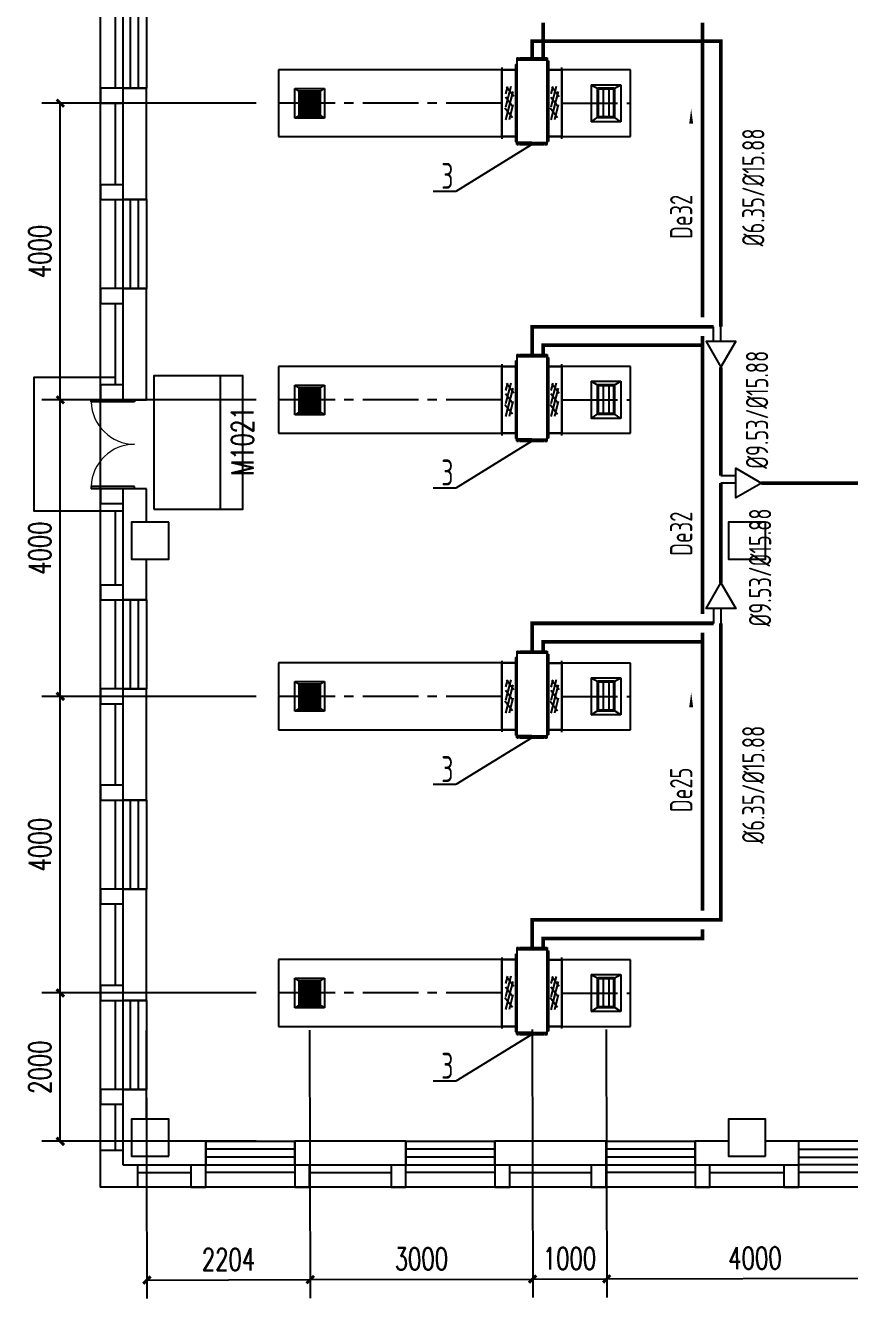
# Model space of a CAD drawing. Extents: x 1738143 to 1822243, y -608375 to -303375.
# Drawn here: x 1762497 to 1773614, y -401719 to -384550 of the extents above; entities that cross this region are included whole.
import ezdxf

# ---------------------------------------------------------------- set-up
doc = ezdxf.new("R2010")
doc.units = 0
doc.header["$LTSCALE"] = 1000
doc.header["$MEASUREMENT"] = 0
doc.linetypes.add('CENTER2', pattern=[1.125, 0.75, -0.125, 0.125, -0.125])
for name, color, linetype in [('COLUMN', 9, 'Continuous'), ('DIM-空冷凝水', 3, 'Continuous'), ('DUCT-排风风口', 7, 'Continuous'), ('DUCT-送风中心线', 5, 'CENTER2'), ('DUCT-送风法兰', 2, 'Continuous'), ('DUCT-送风管', 4, 'Continuous'), ('DUCT-送风管端线', 2, 'Continuous'), ('DUCT-送风阀门', 7, 'Continuous'), ('PIPE-空冷凝水', 150, 'CENTER2'), ('TH_DIM', 3, 'Continuous'), ('TH_TEXT', 7, 'Continuous'), ('VRV-EQUIP', 7, 'Continuous'), ('VRV-PIPE', 1, 'Continuous'), ('VRV-配件', 1, 'Continuous'), ('WALL', 9, 'Continuous'), ('WINDOW', 4, 'Continuous'), ('WINDOW_TEXT', 7, 'Continuous'), ('采暖', 7, 'Continuous')]:
    doc.layers.add(name, color=color, linetype=linetype)
doc.styles.add('_TCH_DIM_T3', font='SIMPLEX', dxfattribs={"width": 0.705882, "bigfont": 'GBCBIG'})
doc.styles.add('_TCH_WINDOW', font='SIMPLEX', dxfattribs={"height": 3.5, "bigfont": 'GBCBIG'})
doc.styles.add('TSSD_Rein', font='Tssdeng.shx', dxfattribs={"width": 0.7, "bigfont": 'hztxt.shx'})
doc.dimstyles.new('_TCH_ARCH&&100', dxfattribs={"dimtxt": 297.5, "dimasz": 100, "dimexe": 250, "dimexo": 300, "dimgap": 126.25, "dimtad": 1, "dimdec": 0, "dimzin": 0, "dimdsep": 46, "dimtxsty": '_TCH_DIM_T3', "dimblk": 'ARCHTICK', "dimcen": 0.09, "dimclrt": 7, "dimazin": 2, "dimtfac": 1, "dimtdec": 0, "dimtix": 1, "dimtmove": 2, "dimatfit": 3, "dimfxl": 30, "dimtolj": 1, "dimtzin": 0, "dimarcsym": 0})

# ---------------------------------------------------------------- blocks, each defined once
blk = doc.blocks.new('_FZHK')
blk.add_lwpolyline([(-0.5, -0.5), (0.5, -0.5), (0.5, 0.5), (-0.5, 0.5)], close=True)
blk = doc.blocks.new('$WINLIB2D$00000001')
at = {"color": 0}
for points in [[(-0.5, 0.5), (-0.5, -0.5)], [(-0.5, 0.5), (0.5, 0.5)], [(0.5, -0.5), (0.5, 0.5)], [(0.5, 0.167), (-0.5, 0.167)], [(0.5, -0.167), (-0.5, -0.167)], [(-0.5, -0.5), (0.5, -0.5)]]:
    blk.add_lwpolyline(points, dxfattribs=at)
blk = doc.blocks.new('$DorLib2D$00000002')
for p, q in [((-0.5, 0), (-0.5, 0.4875)), ((-0.475, 0.4875), (-0.5, 0.4875)), ((-0.475, 0), (-0.475, 0.4875)), ((0.475, 0), (0.475, 0.4875)), ((0.475, 0.4875), (0.5, 0.4875)), ((0.5, 0), (0.5, 0.4875)), ((-0.5, 0), (-0.475, 0)), ((0.5, 0), (0.475, 0))]:
    blk.add_line(p, q)
at = {"lineweight": 13}
for centre, start, end in [((-0.4875, 0), 0, 88.53072), ((0.4875, 0), 91.46928, 180)]:
    blk.add_arc(centre, 0.4875, start, end, dxfattribs=at)
blk = doc.blocks.new('A$C7281566F')
for p, q in [((-29319.5, 9969.4), (-29319.5, 8769.4)), ((-29319.5, 8569.4), (-29319.5, 7469.4)), ((-29319.5, 7269.4), (-29319.5, 6069.4)), ((-29319.5, 5869.4), (-29319.5, 4769.4)), ((-29319.5, 3069.4), (-29319.5, 2069.4)), ((-29319.5, 1869.4), (-29319.5, 669.4)), ((-29319.5, 469.4), (-29319.5, -630.6)), ((-29319.5, -830.6), (-29319.5, -2030.6)), ((-29319.5, -2230.6), (-29319.5, -3330.6)), ((-29319.5, -3530.6), (-29319.5, -4730.6)), ((-29319.5, -4930.6), (-29319.5, -5550.6)), ((-26899.5, -5850.6), (-28099.5, -5850.6)), ((-24199.5, -5850.6), (-25399.5, -5850.6)), ((-21499.5, -5850.6), (-22699.5, -5850.6)), ((-18899.5, -5850.6), (-20099.5, -5850.6))]:
    blk.add_line(p, q)
for points in [[(-29219.5, 8769.4), (-29519.5, 8769.4), (-29519.5, 8569.4), (-29219.5, 8569.4)], [(-29219.5, 7469.4), (-29519.5, 7469.4), (-29519.5, 7269.4), (-29219.5, 7269.4)], [(-29219.5, 6069.4), (-29519.5, 6069.4), (-29519.5, 5869.4), (-29219.5, 5869.4)], [(-29319.5, 4869.4), (-30419.5, 4869.4), (-30419.5, 3069.4), (-29219.5, 3069.4)], [(-27899.5, 3092.6), (-27899.5, 4892.6)], [(-29219.5, 4769.4), (-29519.5, 4769.4), (-29519.5, 4569.4), (-29219.5, 4569.4)], [(-29219.5, 3369.4), (-29519.5, 3369.4), (-29519.5, 3169.4), (-29219.5, 3169.4)], [(-29219.5, 2069.4), (-29519.5, 2069.4), (-29519.5, 1869.4), (-29219.5, 1869.4)], [(-29219.5, 669.4), (-29519.5, 669.4), (-29519.5, 469.4), (-29219.5, 469.4)], [(-29219.5, -630.6), (-29519.5, -630.6), (-29519.5, -830.6), (-29219.5, -830.6)], [(-29219.5, -2030.6), (-29519.5, -2030.6), (-29519.5, -2230.6), (-29219.5, -2230.6)], [(-29219.5, -3330.6), (-29519.5, -3330.6), (-29519.5, -3530.6), (-29219.5, -3530.6)], [(-29219.5, -4730.6), (-29519.5, -4730.6), (-29519.5, -4930.6), (-29219.5, -4930.6)], [(-29019.5, -5750.6), (-29019.5, -6050.6), (-29519.5, -6050.6), (-29519.5, -5550.6), (-29219.5, -5550.6)], [(-28299.5, -5750.6), (-28299.5, -6050.6), (-28099.5, -6050.6), (-28099.5, -5750.6)], [(-26899.5, -5750.6), (-26899.5, -6050.6), (-26699.5, -6050.6), (-26699.5, -5750.6)], [(-25599.5, -5750.6), (-25599.5, -6050.6), (-25399.5, -6050.6), (-25399.5, -5750.6)], [(-24199.5, -5750.6), (-24199.5, -6050.6), (-23999.5, -6050.6), (-23999.5, -5750.6)], [(-22899.5, -5750.6), (-22899.5, -6050.6), (-22699.5, -6050.6), (-22699.5, -5750.6)], [(-21499.5, -5750.6), (-21499.5, -6050.6), (-21299.5, -6050.6), (-21299.5, -5750.6)], [(-20299.5, -5750.6), (-20299.5, -6050.6), (-20099.5, -6050.6), (-20099.5, -5750.6)], [(-29019.5, -5850.6), (-28299.5, -5850.6)], [(-26699.5, -5850.6), (-25599.5, -5850.6)], [(-23999.5, -5850.6), (-22899.5, -5850.6)], [(-21299.5, -5850.6), (-20299.5, -5850.6)]]:
    blk.add_lwpolyline(points)
blk.add_lwpolyline([(-28799.5, 3092.6), (-27599.5, 3092.6), (-27599.5, 4892.6), (-28799.5, 4892.6)], close=True)
at = {"layer": 'WALL'}
for p, q in [((-29219.5, 8769.4), (-29219.5, 7269.4)), ((-28899.5, 8769.4), (-29219.5, 8769.4)), ((-28899.5, 7269.4), (-28899.5, 8769.4)), ((-29219.5, 7269.4), (-28899.5, 7269.4)), ((-29219.5, 6069.4), (-29219.5, 4569.4)), ((-28899.5, 6069.4), (-29219.5, 6069.4)), ((-28899.5, 4569.4), (-28899.5, 6069.4)), ((-29219.5, 4569.4), (-28899.5, 4569.4)), ((-28899.5, 3369.4), (-29219.5, 3369.4)), ((-29219.5, 3369.4), (-29219.5, 2669.4)), ((-28899.5, 2919.4), (-28899.5, 3369.4)), ((-29219.5, 2669.4), (-29219.5, 1869.4)), ((-28899.5, 1869.4), (-28899.5, 2419.4)), ((-29219.5, 1869.4), (-28899.5, 1869.4)), ((-29219.5, 669.4), (-29219.5, -830.6)), ((-28899.5, 669.4), (-29219.5, 669.4)), ((-28899.5, -830.6), (-28899.5, 669.4)), ((-29219.5, -830.6), (-28899.5, -830.6)), ((-29219.5, -2030.6), (-29219.5, -3530.6)), ((-28899.5, -2030.6), (-29219.5, -2030.6)), ((-28899.5, -3530.6), (-28899.5, -2030.6)), ((-29219.5, -3530.6), (-28899.5, -3530.6)), ((-28899.5, -4730.6), (-29219.5, -4730.6)), ((-29219.5, -4730.6), (-29219.5, -5430.6)), ((-28899.5, -5130.6), (-28899.5, -4730.6)), ((-29099.5, -5430.6), (-29219.5, -5430.6)), ((-29219.5, -5430.6), (-29219.5, -5750.6)), ((-28099.5, -5430.6), (-28599.5, -5430.6)), ((-28099.5, -5750.6), (-28099.5, -5430.6)), ((-25399.5, -5430.6), (-26899.5, -5430.6)), ((-26899.5, -5430.6), (-26899.5, -5750.6)), ((-25399.5, -5750.6), (-25399.5, -5430.6)), ((-22699.5, -5430.6), (-24199.5, -5430.6)), ((-24199.5, -5430.6), (-24199.5, -5750.6)), ((-22699.5, -5750.6), (-22699.5, -5430.6)), ((-21049.5, -5430.6), (-21499.5, -5430.6)), ((-21499.5, -5430.6), (-21499.5, -5750.6)), ((-20099.5, -5430.6), (-20549.5, -5430.6)), ((-20099.5, -5750.6), (-20099.5, -5430.6)), ((-29219.5, -5750.6), (-28099.5, -5750.6)), ((-26899.5, -5750.6), (-25399.5, -5750.6)), ((-24199.5, -5750.6), (-22699.5, -5750.6)), ((-21499.5, -5750.6), (-20799.5, -5750.6)), ((-20799.5, -5750.6), (-20099.5, -5750.6))]:
    blk.add_line(p, q, dxfattribs=at)
at = {"layer": 'COLUMN', "yscale": 500, "zscale": 500}
for p, xscale, rotation in [((-28849.5, 2669.4), 500, 180), ((-20799.5, 2669.4), 500, 180), ((-28849.5, -5380.6), 499.9990233504213, 90), ((-20799.5, -5380.6), 499.9990233504213, 90)]:
    blk.add_blockref('_FZHK', p, dxfattribs=dict(at, xscale=xscale, rotation=rotation))
at = {"layer": 'WINDOW'}
for p, xscale, yscale, zscale, rotation in [((-29059.5, 9369.4), 1200, 320, 1200, 270), ((-29059.5, 6669.4), 1200, 320, 1200, 270), ((-29059.5, 1269.4), 1200, 320, 1200, 270), ((-29059.5, -1430.6), 1200, 320, 1200, 270), ((-29059.5, -4130.6), 1200, 320, 1200, 270), ((-27499.5, -5590.6), -1200, -320, -1200, 180), ((-24799.5, -5590.6), -1200, -320, -1200, 180), ((-22099.5, -5590.6), -1200, -320, -1200, 180), ((-19499.5, -5590.6), 1200, -320, 1200, 180)]:
    blk.add_blockref('$WINLIB2D$00000001', p, dxfattribs=dict(at, xscale=xscale, yscale=yscale, zscale=zscale, rotation=rotation))
ref = blk.add_blockref('$DorLib2D$00000002', (-29059.5, 3969.4), dxfattribs=dict(at, xscale=-1200, yscale=-1200, zscale=-1200, rotation=270))
ref.add_attrib('A', 'M1021', (-27455.7, 3544.4), dxfattribs={"layer": 'WINDOW_TEXT', "height": 297.5, "rotation": 90, "style": '_TCH_WINDOW', "width": 0.705882})
blk = doc.blocks.new('_ArchTick')
at = {"color": 0, "linetype": 'ByBlock', "const_width": 0.4}
blk.add_lwpolyline([(-0.5, -0.5), (0.5, 0.5)], dxfattribs=at)
blk = doc.blocks.new('*D851')
at = {"layer": 'Defpoints', "color": 0, "transparency": 16777216}
for p in [(1762967, -385598), (1765911, -385598), (1765911, -389598)]:
    blk.add_point(p, dxfattribs=at)
at = {"layer": 'TH_DIM', "color": 0, "lineweight": -2, "transparency": 16777216}
for p, q in [((1765611, -385598), (1762717, -385598)), ((1762967, -389598), (1762967, -385598)), ((1765611, -389598), (1762717, -389598))]:
    blk.add_line(p, q, dxfattribs=at)
at = {"layer": 'TH_DIM', "color": 0, "lineweight": -2, "transparency": 16777216, "xscale": 100, "yscale": 100, "zscale": 100}
for p, rotation in [((1762967, -385598), 90), ((1762967, -389598), 270)]:
    blk.add_blockref('_ArchTick', p, dxfattribs=dict(at, rotation=rotation))
at = {"layer": 'TH_DIM', "color": 7, "transparency": 16777216, "insert": (1762692, -387598), "char_height": 297.5, "attachment_point": 5, "rotation": 90, "style": '_TCH_DIM_T3'}
blk.add_mtext('\\A1;4000', dxfattribs=at)
blk = doc.blocks.new('*D852')
at = {"layer": 'Defpoints', "color": 0, "transparency": 16777216}
for p in [(1762967, -389598), (1765911, -389598), (1765911, -393598)]:
    blk.add_point(p, dxfattribs=at)
at = {"layer": 'TH_DIM', "color": 0, "lineweight": -2, "transparency": 16777216}
for p, q in [((1765611, -389598), (1762717, -389598)), ((1762967, -393598), (1762967, -389598)), ((1765611, -393598), (1762717, -393598))]:
    blk.add_line(p, q, dxfattribs=at)
at = {"layer": 'TH_DIM', "color": 0, "lineweight": -2, "transparency": 16777216, "xscale": 100, "yscale": 100, "zscale": 100}
for p, rotation in [((1762967, -389598), 90), ((1762967, -393598), 270)]:
    blk.add_blockref('_ArchTick', p, dxfattribs=dict(at, rotation=rotation))
at = {"layer": 'TH_DIM', "color": 7, "transparency": 16777216, "insert": (1762692, -391598), "char_height": 297.5, "attachment_point": 5, "rotation": 90, "style": '_TCH_DIM_T3'}
blk.add_mtext('\\A1;4000', dxfattribs=at)
blk = doc.blocks.new('*D853')
at = {"layer": 'Defpoints', "color": 0, "transparency": 16777216}
for p in [(1762967, -393598), (1765911, -393598), (1765911, -397598)]:
    blk.add_point(p, dxfattribs=at)
at = {"layer": 'TH_DIM', "color": 0, "lineweight": -2, "transparency": 16777216}
for p, q in [((1765611, -393598), (1762717, -393598)), ((1762967, -397598), (1762967, -393598)), ((1765611, -397598), (1762717, -397598))]:
    blk.add_line(p, q, dxfattribs=at)
at = {"layer": 'TH_DIM', "color": 0, "lineweight": -2, "transparency": 16777216, "xscale": 100, "yscale": 100, "zscale": 100}
for p, rotation in [((1762967, -393598), 90), ((1762967, -397598), 270)]:
    blk.add_blockref('_ArchTick', p, dxfattribs=dict(at, rotation=rotation))
at = {"layer": 'TH_DIM', "color": 7, "transparency": 16777216, "insert": (1762692, -395598), "char_height": 297.5, "attachment_point": 5, "rotation": 90, "style": '_TCH_DIM_T3'}
blk.add_mtext('\\A1;4000', dxfattribs=at)
blk = doc.blocks.new('*D854')
at = {"layer": 'Defpoints', "color": 0, "transparency": 16777216}
for p in [(1762967, -397598), (1765911, -397598), (1765911, -399598)]:
    blk.add_point(p, dxfattribs=at)
at = {"layer": 'TH_DIM', "color": 0, "lineweight": -2, "transparency": 16777216}
for p, q in [((1765611, -397598), (1762717, -397598)), ((1762967, -399598), (1762967, -397598)), ((1765611, -399598), (1762717, -399598))]:
    blk.add_line(p, q, dxfattribs=at)
at = {"layer": 'TH_DIM', "color": 0, "lineweight": -2, "transparency": 16777216, "xscale": 100, "yscale": 100, "zscale": 100}
for p, rotation in [((1762967, -397598), 90), ((1762967, -399598), 270)]:
    blk.add_blockref('_ArchTick', p, dxfattribs=dict(at, rotation=rotation))
at = {"layer": 'TH_DIM', "color": 7, "transparency": 16777216, "insert": (1762692, -398598), "char_height": 297.5, "attachment_point": 5, "rotation": 90, "style": '_TCH_DIM_T3'}
blk.add_mtext('\\A1;2000', dxfattribs=at)
blk = doc.blocks.new('*D855')
at = {"layer": 'Defpoints', "color": 0, "transparency": 16777216}
for p in [(1764125, -397805), (1766329, -397799), (1766338, -401463)]:
    blk.add_point(p, dxfattribs=at)
at = {"layer": 'TH_DIM', "color": 0, "lineweight": -2, "transparency": 16777216}
for p, q in [((1764126, -398105), (1764135, -401719)), ((1766330, -398099), (1766339, -401713)), ((1764135, -401469), (1766338, -401463))]:
    blk.add_line(p, q, dxfattribs=at)
at = {"layer": 'TH_DIM', "color": 0, "lineweight": -2, "transparency": 16777216, "xscale": 100, "yscale": 100, "zscale": 100}
for p, rotation in [((1766338, -401463), 0.1432391503683684), ((1764135, -401469), 180.1432391503684)]:
    blk.add_blockref('_ArchTick', p, dxfattribs=dict(at, rotation=rotation))
at = {"layer": 'TH_DIM', "color": 7, "transparency": 16777216, "insert": (1765236, -401191), "char_height": 297.5, "attachment_point": 5, "rotation": 0.1432, "style": '_TCH_DIM_T3'}
blk.add_mtext('\\A1;2204', dxfattribs=at)
blk = doc.blocks.new('*D856')
at = {"layer": 'Defpoints', "color": 0, "transparency": 16777216}
for p in [(1769329, -397792), (1766329, -397799), (1769338, -401456)]:
    blk.add_point(p, dxfattribs=at)
at = {"layer": 'TH_DIM', "color": 0, "lineweight": -2, "transparency": 16777216}
for p, q in [((1766330, -398099), (1766339, -401713)), ((1769330, -398092), (1769339, -401706)), ((1766338, -401463), (1769338, -401456))]:
    blk.add_line(p, q, dxfattribs=at)
at = {"layer": 'TH_DIM', "color": 0, "lineweight": -2, "transparency": 16777216, "xscale": 100, "yscale": 100, "zscale": 100}
for p, rotation in [((1766338, -401463), 180.1432391503685), ((1769338, -401456), 0.1432391503684574)]:
    blk.add_blockref('_ArchTick', p, dxfattribs=dict(at, rotation=rotation))
at = {"layer": 'TH_DIM', "color": 7, "transparency": 16777216, "insert": (1767837, -401184), "char_height": 297.5, "attachment_point": 5, "rotation": 0.1432, "style": '_TCH_DIM_T3'}
blk.add_mtext('\\A1;3000', dxfattribs=at)
blk = doc.blocks.new('*D857')
at = {"layer": 'Defpoints', "color": 0, "transparency": 16777216}
for p in [(1769329, -397792), (1770329, -397789), (1770338, -401453)]:
    blk.add_point(p, dxfattribs=at)
at = {"layer": 'TH_DIM', "color": 0, "lineweight": -2, "transparency": 16777216}
for p, q in [((1769330, -398092), (1769339, -401706)), ((1770330, -398089), (1770339, -401703)), ((1769338, -401456), (1770338, -401453))]:
    blk.add_line(p, q, dxfattribs=at)
at = {"layer": 'TH_DIM', "color": 0, "lineweight": -2, "transparency": 16777216, "xscale": 100, "yscale": 100, "zscale": 100}
for p, rotation in [((1769338, -401456), 180.1432391503679), ((1770338, -401453), 0.1432391503678722)]:
    blk.add_blockref('_ArchTick', p, dxfattribs=dict(at, rotation=rotation))
at = {"layer": 'TH_DIM', "color": 7, "transparency": 16777216, "insert": (1769837, -401179), "char_height": 297.5, "attachment_point": 5, "rotation": 0.1432, "style": '_TCH_DIM_T3'}
blk.add_mtext('\\A1;1000', dxfattribs=at)
blk = doc.blocks.new('*D858')
at = {"layer": 'Defpoints', "color": 0, "transparency": 16777216}
for p in [(1770329, -397789), (1774329, -397779), (1774338, -401443)]:
    blk.add_point(p, dxfattribs=at)
at = {"layer": 'TH_DIM', "color": 0, "lineweight": -2, "transparency": 16777216}
for p, q in [((1770330, -398089), (1770339, -401703)), ((1774330, -398079), (1774339, -401693)), ((1770338, -401453), (1774338, -401443))]:
    blk.add_line(p, q, dxfattribs=at)
at = {"layer": 'TH_DIM', "color": 0, "lineweight": -2, "transparency": 16777216, "xscale": 100, "yscale": 100, "zscale": 100}
for p, rotation in [((1770338, -401453), 180.1432391503685), ((1774338, -401443), 0.1432391503684956)]:
    blk.add_blockref('_ArchTick', p, dxfattribs=dict(at, rotation=rotation))
at = {"layer": 'TH_DIM', "color": 7, "transparency": 16777216, "insert": (1772338, -401173), "char_height": 297.5, "attachment_point": 5, "rotation": 0.1432, "style": '_TCH_DIM_T3'}
blk.add_mtext('\\A1;4000', dxfattribs=at)
blk = doc.blocks.new('$风口$00000108')
for p, q in [((-250, 135), (-190, 75)), ((-250, -135), (-250, 135)), ((250, 135), (200, 75)), ((250, 135), (250, -135)), ((200, 25), (-190, 25)), ((-250, -135), (-190, -75)), ((200, -25), (-190, -25)), ((200, -75), (250, -135)), ((250, -135), (-250, -135))]:
    blk.add_line(p, q)
at = {"linetype": 'Continuous'}
blk.add_line((250, 135), (-250, 135), dxfattribs=at)
at = {"lineweight": 40}
for p, q in [((-190, 75), (200, 75)), ((-190, -75), (-190, 75)), ((200, 75), (200, -75)), ((-190, -75), (200, -75))]:
    blk.add_line(p, q, dxfattribs=at)
blk = doc.blocks.new('$风口$00000138')
for p, q in [((-195, 130), (195, 130)), ((-195, -130), (-195, 130)), ((-160, 95), (-195, 130)), ((160, 95), (195, 130)), ((195, 130), (195, -130)), ((160, 95), (-160, 95)), ((160, -95), (160, 95)), ((-160, -95), (-195, -130)), ((-160, -95), (160, -95)), ((160, -95), (195, -130)), ((195, -130), (-195, -130))]:
    blk.add_line(p, q)
at = {"lineweight": 40}
blk.add_line((-160, 95), (-160, -95), dxfattribs=at)
at = {"lineweight": -3}
for p, q in [((-140, 68.5), (-160, 68.5)), ((-160, 64), (-140, 64)), ((-140, 42), (-160, 42)), ((-160, 37.5), (-140, 37.5)), ((-140, 15.5), (-160, 15.5)), ((-160, 11), (-140, 11)), ((-140, -95), (-140, 95)), ((-135, 95), (-135, -95)), ((-115, 68.5), (-135, 68.5)), ((-135, 64), (-115, 64)), ((-115, 42), (-135, 42)), ((-135, 37.5), (-115, 37.5)), ((-115, 15.5), (-135, 15.5)), ((-135, 11), (-115, 11)), ((-115, -95), (-115, 95)), ((-110, 95), (-110, -95)), ((-90, 68.5), (-110, 68.5)), ((-110, 64), (-90, 64)), ((-90, 42), (-110, 42)), ((-110, 37.5), (-90, 37.5)), ((-90, 15.5), (-110, 15.5)), ((-110, 11), (-90, 11)), ((-90, -95), (-90, 95)), ((-85, 95), (-85, -95)), ((-65, 68.5), (-85, 68.5)), ((-85, 64), (-65, 64)), ((-65, 42), (-85, 42)), ((-85, 37.5), (-65, 37.5)), ((-65, 15.5), (-85, 15.5)), ((-85, 11), (-65, 11)), ((-65, -95), (-65, 95)), ((-60, 95), (-60, -95)), ((-40, 68.5), (-60, 68.5)), ((-60, 64), (-40, 64)), ((-40, 42), (-60, 42)), ((-60, 37.5), (-40, 37.5)), ((-40, 15.5), (-60, 15.5)), ((-60, 11), (-40, 11)), ((-40, -95), (-40, 95)), ((-35, 95), (-35, -95)), ((-15, 68.5), (-35, 68.5)), ((-35, 64), (-15, 64)), ((-15, 42), (-35, 42)), ((-35, 37.5), (-15, 37.5)), ((-15, 15.5), (-35, 15.5)), ((-35, 11), (-15, 11)), ((-15, -95), (-15, 95)), ((-10, 95), (-10, -95)), ((10, 68.5), (-10, 68.5)), ((-10, 64), (10, 64)), ((10, 42), (-10, 42)), ((-10, 37.5), (10, 37.5)), ((10, 15.5), (-10, 15.5)), ((-10, 11), (10, 11)), ((10, -95), (10, 95)), ((15, 95), (15, -95)), ((35, 68.5), (15, 68.5)), ((15, 64), (35, 64)), ((35, 42), (15, 42)), ((15, 37.5), (35, 37.5)), ((35, 15.5), (15, 15.5)), ((15, 11), (35, 11)), ((35, -95), (35, 95)), ((40, 95), (40, -95)), ((60, 68.5), (40, 68.5)), ((40, 64), (60, 64)), ((60, 42), (40, 42)), ((40, 37.5), (60, 37.5)), ((60, 15.5), (40, 15.5)), ((40, 11), (60, 11)), ((60, -95), (60, 95)), ((65, 95), (65, -95)), ((85, 68.5), (65, 68.5)), ((65, 64), (85, 64)), ((85, 42), (65, 42)), ((65, 37.5), (85, 37.5)), ((85, 15.5), (65, 15.5)), ((65, 11), (85, 11)), ((85, -95), (85, 95)), ((90, 95), (90, -95)), ((110, 68.5), (90, 68.5)), ((90, 64), (110, 64)), ((110, 42), (90, 42)), ((90, 37.5), (110, 37.5)), ((110, 15.5), (90, 15.5)), ((90, 11), (110, 11)), ((110, -95), (110, 95)), ((115, 95), (115, -95)), ((135, 68.5), (115, 68.5)), ((115, 64), (135, 64)), ((135, 42), (115, 42)), ((115, 37.5), (135, 37.5)), ((135, 15.5), (115, 15.5)), ((115, 11), (135, 11)), ((135, -95), (135, 95)), ((140, 95), (140, -95)), ((160, 68.5), (140, 68.5)), ((140, 64), (160, 64)), ((160, 42), (140, 42)), ((140, 37.5), (160, 37.5)), ((160, 15.5), (140, 15.5)), ((140, 11), (160, 11)), ((-140, -11), (-160, -11)), ((-160, -15.5), (-140, -15.5)), ((-140, -37.5), (-160, -37.5)), ((-160, -42), (-140, -42)), ((-140, -64), (-160, -64)), ((-160, -68.5), (-140, -68.5)), ((-115, -11), (-135, -11)), ((-135, -15.5), (-115, -15.5)), ((-115, -37.5), (-135, -37.5)), ((-135, -42), (-115, -42)), ((-115, -64), (-135, -64)), ((-135, -68.5), (-115, -68.5)), ((-90, -11), (-110, -11)), ((-110, -15.5), (-90, -15.5)), ((-90, -37.5), (-110, -37.5)), ((-110, -42), (-90, -42)), ((-90, -64), (-110, -64)), ((-110, -68.5), (-90, -68.5)), ((-65, -11), (-85, -11)), ((-85, -15.5), (-65, -15.5)), ((-65, -37.5), (-85, -37.5)), ((-85, -42), (-65, -42)), ((-65, -64), (-85, -64)), ((-85, -68.5), (-65, -68.5)), ((-40, -11), (-60, -11)), ((-60, -15.5), (-40, -15.5)), ((-40, -37.5), (-60, -37.5)), ((-60, -42), (-40, -42)), ((-40, -64), (-60, -64)), ((-60, -68.5), (-40, -68.5)), ((-15, -11), (-35, -11)), ((-35, -15.5), (-15, -15.5)), ((-15, -37.5), (-35, -37.5)), ((-35, -42), (-15, -42)), ((-15, -64), (-35, -64)), ((-35, -68.5), (-15, -68.5)), ((10, -11), (-10, -11)), ((-10, -15.5), (10, -15.5)), ((10, -37.5), (-10, -37.5)), ((-10, -42), (10, -42)), ((10, -64), (-10, -64)), ((-10, -68.5), (10, -68.5)), ((35, -11), (15, -11)), ((15, -15.5), (35, -15.5)), ((35, -37.5), (15, -37.5)), ((15, -42), (35, -42)), ((35, -64), (15, -64)), ((15, -68.5), (35, -68.5)), ((60, -11), (40, -11)), ((40, -15.5), (60, -15.5)), ((60, -37.5), (40, -37.5)), ((40, -42), (60, -42)), ((60, -64), (40, -64)), ((40, -68.5), (60, -68.5)), ((85, -11), (65, -11)), ((65, -15.5), (85, -15.5)), ((85, -37.5), (65, -37.5)), ((65, -42), (85, -42)), ((85, -64), (65, -64)), ((65, -68.5), (85, -68.5)), ((110, -11), (90, -11)), ((90, -15.5), (110, -15.5)), ((110, -37.5), (90, -37.5)), ((90, -42), (110, -42)), ((110, -64), (90, -64)), ((90, -68.5), (110, -68.5)), ((135, -11), (115, -11)), ((115, -15.5), (135, -15.5)), ((135, -37.5), (115, -37.5)), ((115, -42), (135, -42)), ((135, -64), (115, -64)), ((115, -68.5), (135, -68.5)), ((160, -11), (140, -11)), ((140, -15.5), (160, -15.5)), ((160, -37.5), (140, -37.5)), ((140, -42), (160, -42)), ((160, -64), (140, -64)), ((140, -68.5), (160, -68.5))]:
    blk.add_line(p, q, dxfattribs=at)
blk = doc.blocks.new('$VRV_海信日立$00000013')
for p, q in [((-450, 135), (-430, 135)), ((-450, 135), (-450, 118.25)), ((-443.5, 118.25), (-450, 118.25)), ((-443.5, 118.25), (-443.5, 121.5)), ((-436.5, 121.5), (-436.5, 108.5)), ((-430, 135), (-430, -135)), ((-429.6, 134.6), (-430, 134.6)), ((-430, -0.5), (-430, 134.6)), ((-429.6, 135), (-429.6, 134.6)), ((-429.6, 135), (389, 135)), ((-429, 135.5), (-429, 135)), ((389, 135.5), (-429, 135.5)), ((389, 135), (-429, 135)), ((382, 147.5), (-422, 147.5)), ((-422, 147.5), (-422, 135.5)), ((375, 135.5), (375, 135)), ((382, 147.5), (382, 135.5)), ((389, 135.5), (389, 135)), ((389, 134.6), (389, 135)), ((430, 134.6), (389, 134.6)), ((430, 134.6), (429.6, 134.6)), ((430, 135), (430, -135)), ((450, 135), (430, 135)), ((430, 134.6), (430, -6.5)), ((436.5, 121.5), (436.5, 108.5)), ((443.5, 118.25), (443.5, 121.5)), ((443.5, 118.25), (450, 118.25)), ((450, 135), (450, 118.25)), ((-443.5, 111.75), (-450, 111.75)), ((-450, 111.75), (-450, -111.75)), ((-443.5, 108.5), (-443.5, 111.75)), ((443.5, 111.75), (450, 111.75)), ((443.5, 108.5), (443.5, 111.75)), ((450, 111.75), (450, -111.75)), ((-443.5, -111.75), (-450, -111.75)), ((-443.5, -108.5), (-443.5, -111.75)), ((-436.5, -121.5), (-436.5, -108.5)), ((430, -46.617211), (430, -74.743728)), ((430, -84.256272), (430, -135)), ((436.5, -108.5), (436.5, -121.5)), ((443.5, -108.5), (443.5, -111.75)), ((443.5, -111.75), (450, -111.75)), ((-450, -118.25), (-450, -135)), ((-443.5, -118.25), (-450, -118.25)), ((-450, -135), (-430, -135)), ((-443.5, -118.25), (-443.5, -121.5)), ((-430, -134.6), (-429.6, -134.6)), ((-429.6, -134.6), (-429.6, -135)), ((-429.6, -135), (-425, -135)), ((-425, -135), (425.014933, -135)), ((-425, -135.5), (-425, -135)), ((-425, -135.5), (425.014933, -135.5)), ((-418, -147.5), (-418, -135)), ((418, -147.5), (-418, -147.5)), ((418, -135.5), (418, -147.5)), ((425, -135), (425, -135.5)), ((429.6, -135), (425.014933, -135)), ((430, -134.6), (429.6, -134.6)), ((429.6, -134.6), (429.6, -135)), ((450, -135), (430, -135)), ((443.5, -118.25), (450, -118.25)), ((443.5, -118.25), (443.5, -121.5)), ((450, -118.25), (450, -135))]:
    blk.add_line(p, q)
for centre, start, end in [((-440, 121.5), 90, 180), ((-440, 121.5), 0, 90), ((440, 121.5), 90, 180), ((440, 121.5), 0, 90), ((-440, 108.5), 180, 270), ((-440, 108.5), 270, 0), ((440, 108.5), 180, 270), ((440, 108.5), 270, 0), ((-440, -108.5), 90, 180), ((-440, -108.5), 0, 90), ((440, -108.5), 90, 180), ((440, -108.5), 0, 90), ((-440, -121.5), 180, 270), ((-440, -121.5), 270, 0), ((440, -121.5), 180, 270), ((440, -121.5), 270, 0)]:
    blk.add_arc(centre, 3.5, start, end)
blk = doc.blocks.new('00000589Body')
at = {"color": 0, "linetype": 'ByBlock', "lineweight": -2}
for p, q in [((250, 500), (-250, 500)), ((-250, -500), (-250, 500)), ((250, -500), (250, 500)), ((-250, -500), (250, -500))]:
    blk.add_line(p, q, dxfattribs=at)
at = {"color": 0, "linetype": 'ByBlock'}
for p, q in [((-125, -174), (120, 250)), ((-125, 26), (4, 250)), ((145, 69), (-105, 213)), ((125, -93), (-125, 51)), ((-53, -250), (125, 59)), ((96, -246), (-154, -102)), ((62, -250), (125, -141))]:
    blk.add_line(p, q, dxfattribs=at)

msp = doc.modelspace()

# ---------------------------------------------------------------- hatches: boundary and pattern name
at = {"layer": 'PIPE-空冷凝水', "linetype": 'CENTER2'}
for points in [[(1769481.9, -388863.3), (1769456.9, -388863.3), (1769456.9, -388838.3)], [(1769481.9, -388863.3), (1769481.9, -388838.3), (1769456.9, -388838.3)], [(1769481.9, -392863.3), (1769456.9, -392863.3), (1769456.9, -392838.3)], [(1769481.9, -392863.3), (1769481.9, -392838.3), (1769456.9, -392838.3)], [(1769481.9, -396862.8), (1769456.9, -396862.8), (1769456.9, -396837.8)], [(1769481.9, -396862.8), (1769481.9, -396837.8), (1769456.9, -396837.8)], [(1771629.1, -396862.8), (1771629.1, -396887.8), (1771654.1, -396887.8)], [(1771629.1, -396862.8), (1771654.1, -396862.8), (1771654.1, -396887.8)]]:
    msp.add_hatch(color=256, dxfattribs=at).paths.add_polyline_path(points)
at = {"layer": 'VRV-PIPE', "linetype": 'Continuous'}
for points in [[(1769330.4, -384762.8), (1769305.4, -384762.8), (1769305.4, -384737.8)], [(1769330.4, -384762.8), (1769330.4, -384737.8), (1769305.4, -384737.8)], [(1771879.1, -384762.8), (1771879.1, -384737.8), (1771904.1, -384737.8)], [(1771879.1, -384762.8), (1771904.1, -384762.8), (1771904.1, -384737.8)], [(1769330.4, -388613.3), (1769305.4, -388613.3), (1769305.4, -388588.3)], [(1769330.4, -388613.3), (1769330.4, -388588.3), (1769305.4, -388588.3)], [(1769330.4, -392613.3), (1769305.4, -392613.3), (1769305.4, -392588.3)], [(1769330.4, -392613.3), (1769330.4, -392588.3), (1769305.4, -392588.3)], [(1769330.4, -396612.8), (1769305.4, -396612.8), (1769305.4, -396587.8)], [(1769330.4, -396612.8), (1769330.4, -396587.8), (1769305.4, -396587.8)], [(1771879.1, -396612.8), (1771879.1, -396637.8), (1771904.1, -396637.8)], [(1771879.1, -396612.8), (1771904.1, -396612.8), (1771904.1, -396637.8)]]:
    msp.add_hatch(color=256, dxfattribs=at).paths.add_polyline_path(points)

# ---------------------------------------------------------------- linework, layer by layer
for p, q in [((1769328.9, -386156.8, 2500), (1768303, -386788.5, -1899.8)), ((1768303, -386788.5, -1899.8), (1767995.7, -386788.5, -1899.8)), ((1769328.9, -390156.8, 2500), (1768303, -390788.5, -1899.8)), ((1768303, -390788.5, -1899.8), (1767995.7, -390788.5, -1899.8)), ((1769328.9, -394156.8, 2500), (1768303, -394788.5, -1899.8)), ((1768303, -394788.5, -1899.8), (1767995.7, -394788.5, -1899.8)), ((1769328.9, -398156.8, 2500), (1768303, -398788.5, -1899.8)), ((1768303, -398788.5, -1899.8), (1767995.7, -398788.5, -1899.8))]:
    msp.add_line(p, q)
msp.add_lwpolyline([(1763509.1, -374777.8), (1804949.1, -374777.8), (1804949.1, -400217.8), (1763509.1, -400217.8)], close=True)
at = {"layer": 'DIM-空冷凝水'}
for points in [[(1771477.1, -386520.4, 0, 0, 0), (1771477.1, -385676.8, 0, 53.3, 0), (1771477.1, -385876.8, 0, 0, 0)], [(1771477.1, -394389.7, 0, 0, 0), (1771477.1, -393546.1, 0, 53.3, 0), (1771477.1, -393746.1, 0, 0, 0)]]:
    msp.add_lwpolyline(points, format="xyseb", dxfattribs=at)
at = {"layer": 'DUCT-送风中心线'}
for p, q in [((1768922.4, -385597.8), (1765911.3, -385597.8)), ((1769733.8, -385599.1), (1770660.3, -385599.1)), ((1768922.4, -389597.8), (1765911.3, -389597.8)), ((1769733.8, -389599.1), (1770660.3, -389599.1)), ((1768922.4, -393597.8), (1765911.3, -393597.8)), ((1769733.8, -393599.1), (1770660.3, -393599.1)), ((1768922.4, -397597.8), (1765911.3, -397597.8)), ((1769733.8, -397599.1), (1770660.3, -397599.1))]:
    msp.add_line(p, q, dxfattribs=at)
at = {"layer": 'DUCT-送风法兰'}
for p, q in [((1768922.5, -385117.8), (1768922.5, -386077.8)), ((1769122.7, -385117.8), (1769122.7, -386077.8)), ((1769533.5, -386079.1), (1769533.5, -385119.1)), ((1769733.7, -386079.1), (1769733.7, -385119.1)), ((1768922.5, -389117.8), (1768922.5, -390077.8)), ((1769122.7, -389117.8), (1769122.7, -390077.8)), ((1769533.5, -390079.1), (1769533.5, -389119.1)), ((1769733.7, -390079.1), (1769733.7, -389119.1)), ((1768922.5, -393117.8), (1768922.5, -394077.8)), ((1769122.7, -393117.8), (1769122.7, -394077.8)), ((1769533.5, -394079.1), (1769533.5, -393119.1)), ((1769733.7, -394079.1), (1769733.7, -393119.1)), ((1768922.5, -397117.8), (1768922.5, -398077.8)), ((1769122.7, -397117.8), (1769122.7, -398077.8)), ((1769533.5, -398079.1), (1769533.5, -397119.1)), ((1769733.7, -398079.1), (1769733.7, -397119.1))]:
    msp.add_line(p, q, dxfattribs=at)
at = {"layer": 'DUCT-送风管'}
for p, q in [((1768922.4, -385147.8), (1765911.3, -385147.8)), ((1765911.3, -385147.8), (1765911.3, -386047.8)), ((1768922.6, -385147.8), (1769122.6, -385147.8)), ((1769533.6, -385149.1), (1769733.6, -385149.1)), ((1770660.3, -385149.1), (1769733.8, -385149.1)), ((1770660.3, -386049.1), (1770660.3, -385149.1)), ((1765911.3, -386047.8), (1768922.4, -386047.8)), ((1769122.6, -386047.8), (1768922.6, -386047.8)), ((1769733.6, -386049.1), (1769533.6, -386049.1)), ((1769733.8, -386049.1), (1770660.3, -386049.1)), ((1768922.4, -389147.8), (1765911.3, -389147.8)), ((1765911.3, -389147.8), (1765911.3, -390047.8)), ((1768922.6, -389147.8), (1769122.6, -389147.8)), ((1769533.6, -389149.1), (1769733.6, -389149.1)), ((1770660.3, -389149.1), (1769733.8, -389149.1)), ((1770660.3, -390049.1), (1770660.3, -389149.1)), ((1765911.3, -390047.8), (1768922.4, -390047.8)), ((1769122.6, -390047.8), (1768922.6, -390047.8)), ((1769733.6, -390049.1), (1769533.6, -390049.1)), ((1769733.8, -390049.1), (1770660.3, -390049.1)), ((1768922.4, -393147.8), (1765911.3, -393147.8)), ((1765911.3, -393147.8), (1765911.3, -394047.8)), ((1768922.6, -393147.8), (1769122.6, -393147.8)), ((1769533.6, -393149.1), (1769733.6, -393149.1)), ((1770660.3, -393149.1), (1769733.8, -393149.1)), ((1770660.3, -394049.1), (1770660.3, -393149.1)), ((1765911.3, -394047.8), (1768922.4, -394047.8)), ((1769122.6, -394047.8), (1768922.6, -394047.8)), ((1769733.6, -394049.1), (1769533.6, -394049.1)), ((1769733.8, -394049.1), (1770660.3, -394049.1)), ((1768922.4, -397147.8), (1765911.3, -397147.8)), ((1765911.3, -397147.8), (1765911.3, -398047.8)), ((1768922.6, -397147.8), (1769122.6, -397147.8)), ((1769533.6, -397149.1), (1769733.6, -397149.1)), ((1770660.3, -397149.1), (1769733.8, -397149.1)), ((1770660.3, -398049.1), (1770660.3, -397149.1)), ((1765911.3, -398047.8), (1768922.4, -398047.8)), ((1769122.6, -398047.8), (1768922.6, -398047.8)), ((1769733.6, -398049.1), (1769533.6, -398049.1)), ((1769733.8, -398049.1), (1770660.3, -398049.1))]:
    msp.add_line(p, q, dxfattribs=at)
at = {"layer": 'DUCT-送风管端线'}
for p, q in [((1768922.4, -386047.8), (1768922.4, -385147.8)), ((1768922.6, -386047.8), (1768922.6, -385147.8)), ((1769122.6, -386047.8), (1769122.6, -385147.8)), ((1769533.6, -386049.1), (1769533.6, -385149.1)), ((1769733.6, -386049.1), (1769733.6, -385149.1)), ((1769733.8, -385149.1), (1769733.8, -386049.1)), ((1768922.4, -390047.8), (1768922.4, -389147.8)), ((1768922.6, -390047.8), (1768922.6, -389147.8)), ((1769122.6, -390047.8), (1769122.6, -389147.8)), ((1769533.6, -390049.1), (1769533.6, -389149.1)), ((1769733.6, -390049.1), (1769733.6, -389149.1)), ((1769733.8, -389149.1), (1769733.8, -390049.1)), ((1768922.4, -394047.8), (1768922.4, -393147.8)), ((1768922.6, -394047.8), (1768922.6, -393147.8)), ((1769122.6, -394047.8), (1769122.6, -393147.8)), ((1769533.6, -394049.1), (1769533.6, -393149.1)), ((1769733.6, -394049.1), (1769733.6, -393149.1)), ((1769733.8, -393149.1), (1769733.8, -394049.1)), ((1768922.4, -398047.8), (1768922.4, -397147.8)), ((1768922.6, -398047.8), (1768922.6, -397147.8)), ((1769122.6, -398047.8), (1769122.6, -397147.8)), ((1769533.6, -398049.1), (1769533.6, -397149.1)), ((1769733.6, -398049.1), (1769733.6, -397149.1)), ((1769733.8, -397149.1), (1769733.8, -398049.1))]:
    msp.add_line(p, q, dxfattribs=at)
at = {"layer": 'PIPE-空冷凝水', "linetype": 'CENTER2', "const_width": 50}
for points in [[(1769481.9, -385012.8), (1769481.9, -384512.8)], [(1771629.1, -388488.3), (1771629.1, -384512.8)], [(1769481.9, -389013.3), (1769481.9, -388863.3)], [(1771629.1, -388863.3), (1769481.9, -388863.3)], [(1771629.1, -388863.3), (1771629.1, -388738.3)], [(1771629.1, -392488.3), (1771629.1, -388863.3)], [(1771629.1, -392863.3), (1771629.1, -392738.3)], [(1769481.9, -393013.3), (1769481.9, -392863.3)], [(1771629.1, -392863.3), (1769481.9, -392863.3)], [(1771629.1, -396487.8), (1771629.1, -392863.3)], [(1771629.1, -396862.8), (1771629.1, -396737.8)], [(1769481.9, -397012.8), (1769481.9, -396862.8)], [(1771629.1, -396862.8), (1769481.9, -396862.8)]]:
    msp.add_lwpolyline(points, dxfattribs=at)
at = {"layer": 'VRV-PIPE', "linetype": 'Continuous', "const_width": 50}
for points in [[(1769330.4, -385012.8), (1769330.4, -384762.8)], [(1771879.1, -384762.8), (1769330.4, -384762.8)], [(1771879.1, -384762.8), (1771879.1, -388613.3)], [(1769330.4, -389013.3), (1769330.4, -388613.3)], [(1769330.4, -388613.3), (1771779.1, -388613.3)], [(1771879.1, -389159.7), (1771879.1, -390622)], [(1771879.1, -392066.9), (1771879.1, -390722)], [(1772425.5, -390722), (1779879.1, -390722)], [(1769330.4, -393013.3), (1769330.4, -392613.3)], [(1769330.4, -392613.3), (1771779.1, -392613.3)], [(1771879.1, -396612.8), (1771879.1, -392613.3)], [(1769330.4, -397012.8), (1769330.4, -396612.8)], [(1769330.4, -396612.8), (1771879.1, -396612.8)]]:
    msp.add_lwpolyline(points, dxfattribs=at)
at = {"layer": 'VRV-配件'}
for p, q in [((1771779.1, -388813.3), (1771779.1, -388613.3)), ((1771879.1, -388813.3), (1771879.1, -388613.3)), ((1772079.1, -390622), (1771879.1, -390622)), ((1772079.1, -390722), (1771879.1, -390722)), ((1771779.1, -392413.3), (1771779.1, -392613.3)), ((1771879.1, -392413.3), (1771879.1, -392613.3))]:
    msp.add_line(p, q, dxfattribs=at)
at = {"layer": 'VRV-配件', "elevation": 2500}
for points in [[(1771879.1, -389159.7), (1772079.1, -388813.3), (1771679.1, -388813.3)], [(1772425.5, -390722), (1772079.1, -390922), (1772079.1, -390522)], [(1771879.1, -392066.9), (1772079.1, -392413.3), (1771679.1, -392413.3)]]:
    msp.add_lwpolyline(points, close=True, dxfattribs=at)

# ---------------------------------------------------------------- block references
msp.add_blockref('A$C7281566F', (1793028.5, -394167.1))
at = {"layer": 'DUCT-排风风口', "xscale": 1.025641025641026, "yscale": 1.538461538461539, "rotation": 90}
for p in [(1766329.1, -385599.1, 2600), (1766329.1, -389599.1, 2600), (1766329.1, -393599.1, 2600), (1766329.1, -397599.1, 2600)]:
    msp.add_blockref('$风口$00000138', p, dxfattribs=at)
at = {"layer": 'DUCT-排风风口', "yscale": 1.481481481481482, "rotation": 90}
for p in [(1770329.1, -385599.1, 2600), (1770329.1, -389599.1, 2600), (1770329.1, -393599.1, 2600), (1770329.1, -397599.1, 2600)]:
    msp.add_blockref('$风口$00000108', p, dxfattribs=at)
at = {"layer": 'DUCT-送风阀门', "xscale": 0.4, "yscale": 0.9, "rotation": 180}
for p in [(1769022.6, -385597.8, 2500), (1769633.6, -385599.1, 2500), (1769022.6, -389597.8, 2500), (1769633.6, -389599.1, 2500), (1769022.6, -393597.8, 2500), (1769633.6, -393599.1, 2500), (1769022.6, -397597.8, 2500), (1769633.6, -397599.1, 2500)]:
    msp.add_blockref('00000589Body', p, dxfattribs=at)
at = {"layer": 'VRV-EQUIP', "xscale": 1.3, "yscale": 1.515254237288136, "rotation": 90}
for p in [(1769328.9, -385571.8, 2500), (1769328.9, -389571.8, 2500), (1769328.9, -393571.8, 2500), (1769328.9, -397571.8, 2500)]:
    msp.add_blockref('$VRV_海信日立$00000013', p, dxfattribs=at)

# ---------------------------------------------------------------- texts
at = {"layer": 'TH_TEXT', "style": 'TSSD_Rein', "width": 0.7}
for p in [(1768106.2, -386754, -1899.8), (1768106.2, -390754, -1899.8), (1768106.2, -394754, -1899.8), (1768106.2, -398754, -1899.8)]:
    msp.add_text('3', height=350, dxfattribs=at).set_placement(p)
at = {"layer": '采暖', "char_height": 300, "width": 28472.73, "attachment_point": 7, "rotation": 90, "line_spacing_factor": 0.96, "style": 'TSSD_Rein'}
for s, insert in [('{\\Ftssdeng,tssdchn|c134;%%C6.35/%%C15.88}', (1772465.4, -387529.1, 2500)), ('{\\Ftssdeng,tssdchn|c134;De32}', (1771492.5, -387429.7, 2500)), ('{\\Ftssdeng,tssdchn|c134;%%C9.53/%%C15.88}', (1772516.1, -390529.4, 2500)), ('{\\Ftssdeng,tssdchn|c134;%%C9.53/%%C15.88}', (1772556.6, -392655.8, 2500)), ('{\\Ftssdeng,tssdchn|c134;De32}', (1771492.5, -391702.2, 2500)), ('{\\Ftssdeng,tssdchn|c134;%%C6.35/%%C15.88}', (1772465.4, -395583.5, 2500)), ('{\\Ftssdeng,tssdchn|c134;De25}', (1771492.5, -395159.7, 2500))]:
    msp.add_mtext(s, dxfattribs=dict(at, insert=insert))

# ---------------------------------------------------------------- dimensions: what is measured, and where the dimension line sits
at = {"layer": 'TH_DIM'}
for p1, p2, distance, picture, middle in [((1765911.3, -389597.8), (1765911.3, -385597.8), 2944.6, '*D851', (1762691.7, -387597.8)), ((1765911.3, -393597.8), (1765911.3, -389597.8), 2944.6, '*D852', (1762691.7, -391597.8)), ((1765911.3, -397597.8), (1765911.3, -393597.8), 2944.6, '*D853', (1762691.7, -395597.8)), ((1765911.3, -399597.8), (1765911.3, -397597.8), 2944.6, '*D854', (1762691.7, -398597.8)), ((1766329.1, -397799.1), (1769328.8, -397791.6), -3664.1, '*D856', (1767837.4, -401184.4)), ((1769328.8, -397791.6), (1770329.1, -397789.1), -3664.1, '*D857', (1769837.4, -401179.4)), ((1770329.1, -397789.1), (1774329, -397779.1), -3664.1, '*D858', (1772337.5, -401173.2)), ((1764125.4, -397804.6), (1766329.1, -397799.1), -3664.1, '*D855', (1765235.7, -401190.9))]:
    dim = msp.add_aligned_dim(p1=p1, p2=p2, distance=distance, dimstyle='_TCH_ARCH&&100', dxfattribs=at)
    dim.commit()
    dim.dimension.update_dxf_attribs({"geometry": picture, "text_midpoint": middle})

doc.saveas('drawing.dxf')
